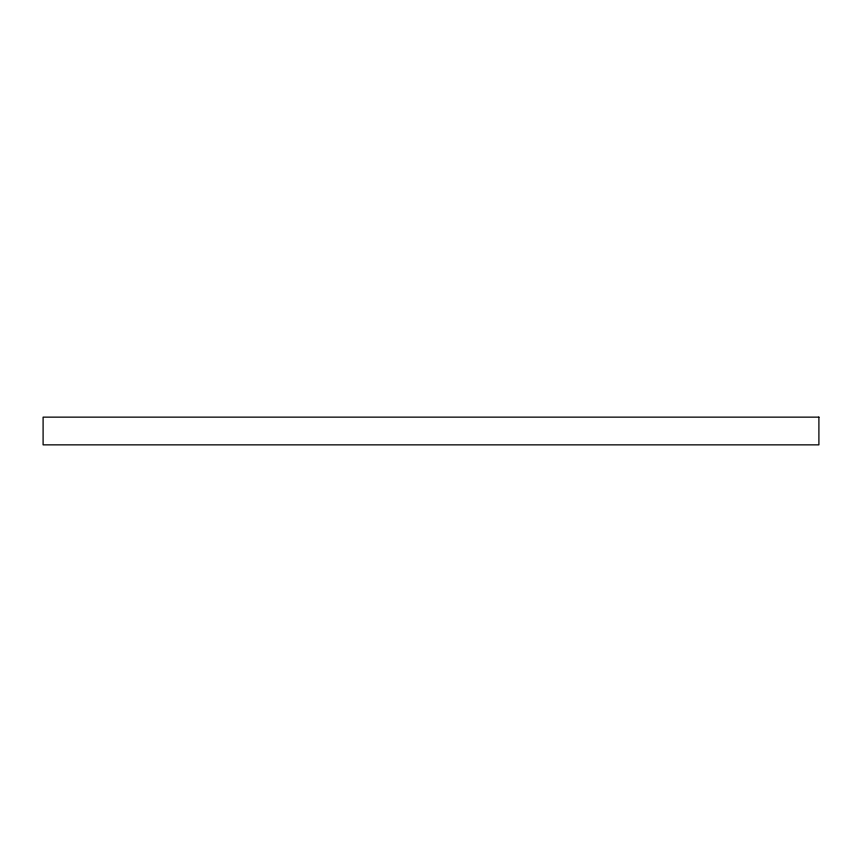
<?xml version="1.0" encoding="UTF-8"?>
<svg xmlns="http://www.w3.org/2000/svg" width="862" height="862" viewBox="0 0 862 862"><rect width="100%" height="100%" fill="white"/><g stroke="black" fill="none" stroke-linecap="round" stroke-linejoin="round"><path stroke-width="1.29" d="M818.9 417.143L43.1 417.143L43.1 444.857L818.9 444.857L818.9 417.143"/></g></svg>
